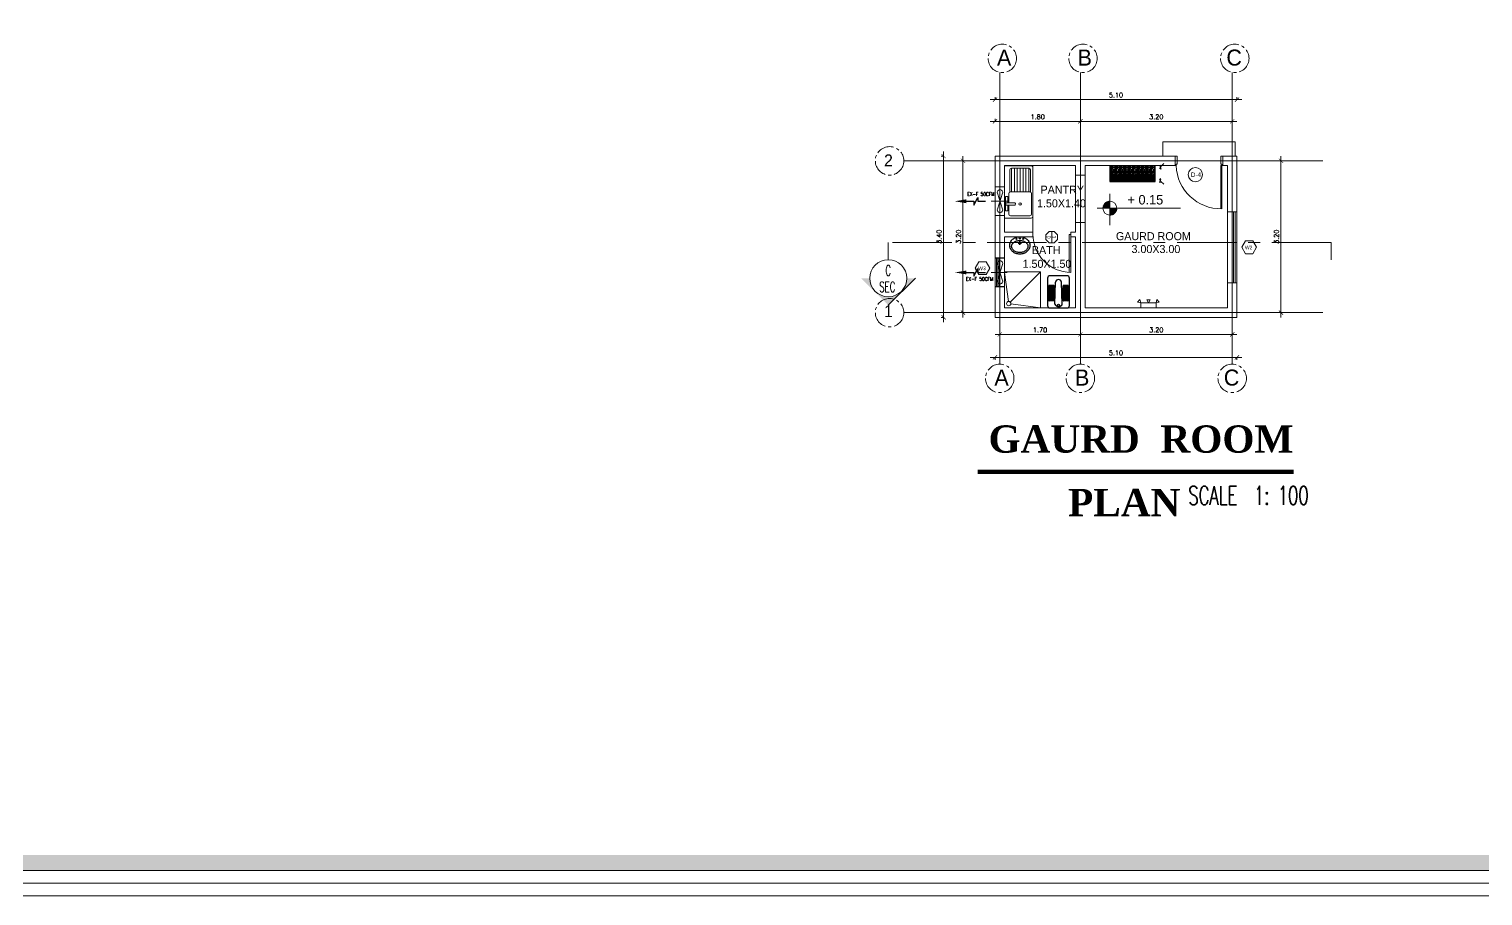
# Model space of a CAD drawing. Header units: inches. Extents: x -68096 to 69834, y -16833 to 17650.
# Drawn here: x 803.1 to 864.4, y 110.4 to 146.9 of the extents above; entities that cross this region are included whole.
import ezdxf
from ezdxf.enums import TextEntityAlignment as Align

# ---------------------------------------------------------------- set-up
doc = ezdxf.new("R2010")
doc.units = ezdxf.units.IN
doc.header["$MEASUREMENT"] = 0
for name, pattern in [('CENTER2', [1.125, 0.75, -0.125, 0.125, -0.125]), ('CENTERX2', [4, 2.5, -0.5, 0.5, -0.5]), ('DOT2', [0.125, 0, -0.125]), ('HIDDEN2', [0.1875, 0.125, -0.0625])]:
    doc.linetypes.add(name, pattern=pattern)
for name, color, linetype in [('-FR-TEXT', 1, 'Continuous'), ('01_AC-EQUIP', 206, 'Continuous'), ('A-TEXT', 3, 'Continuous'), ('AC-GRILLS RETURN', 93, 'Continuous'), ('AC-GRILLS SUPPLY', 1, 'Continuous'), ('AC-HATCH', 41, 'Continuous'), ('AC-S', 4, 'Continuous'), ('AC-SMBOLS', 7, 'Continuous'), ('AXES', 251, 'CENTER2'), ('DIAMENSION', 240, 'Continuous'), ('DIM', 31, 'Continuous'), ('elevation', 44, 'Continuous'), ('FF-TEXT', 7, 'Continuous'), ('FIXTU', 135, 'Continuous'), ('FIXTURES', 1, 'Continuous'), ('FURN', 15, 'Continuous'), ('LEVEL', 1, 'Continuous'), ('M-EXTDUCT', 150, 'Continuous'), ('M500G_GEN', 2, 'Continuous'), ('SECTEXT', 10, 'Continuous'), ('SECTIONLINE', 3, 'Continuous'), ('STAIR', 1, 'Continuous'), ('tem', 2, 'Continuous'), ('TEXT', 23, 'Continuous'), ('TEXT4', 3, 'Continuous'), ('WAL', 7, 'Continuous'), ('wall plan', 40, 'Continuous'), ('WIN', 1, 'Continuous'), ('WINC', 2, 'Continuous'), ('WINDOW', 30, 'Continuous')]:
    doc.layers.add(name, color=color, linetype=linetype)
for name, color, linetype, lineweight in [('A-DOOR-20', 43, 'Continuous', 20), ('A-TOIFIXTURE-15', 45, 'Continuous', 15), ('DOOR', 21, 'Continuous', 18), ('FIRE EMERGENCY LIGHT', 211, 'Continuous', 30), ('HIDDEN', 251, 'HIDDEN2', 9), ('Red', 1, 'Continuous', 18)]:
    doc.layers.add(name, color=color, linetype=linetype, lineweight=lineweight)
doc.layers.add('MV', color=1, linetype='Continuous', plot=False)
doc.styles.add('Browallia', font='')
doc.styles.add('ISCOP3', font='swissc.ttf')
doc.styles.add('POLE', font='timesbd.ttf', dxfattribs={"height": 0.225})
doc.styles.add('ROMANS', font='romans.shx')
doc.styles.add('STYLE6', font='romanc.shx', dxfattribs={"width": 0.6})
doc.styles.get('Browallia').set_extended_font_data('BrowalliaUPC')
doc.dimstyles.new('1-100-OUT', dxfattribs={"dimscale": 0, "dimtxt": 0.2, "dimasz": 0.18, "dimexe": 0.2, "dimexo": 0.0625, "dimgap": 0.09, "dimtad": 1, "dimtoh": 1, "dimzin": 0, "dimdsep": 46, "dimtxsty": 'ROMANS', "dimblk1": 'ARCHTICK', "dimblk2": 'ARCHTICK', "dimsah": 1, "dimcen": 0.09, "dimdle": 0.2, "dimclrd": 256, "dimclre": 256, "dimclrt": 1, "dimadec": 0, "dimazin": 0, "dimtfac": 1, "dimtmove": 2, "dimatfit": 3, "dimfxl": 1, "dimtolj": 1, "dimtzin": 0, "dimarcsym": 0})

# ---------------------------------------------------------------- blocks, each defined once
blk = doc.blocks.new('D1')
at = {"layer": 'DOOR'}
for p, q in [((0.02, 0.2), (0.02, 1.11)), ((0.04, 0.2), (0.04, 1.11)), ((0, 0.2), (0.02, 0.2)), ((0, 0.2), (0, 0)), ((0, 0), (0.04, 0)), ((0.02, 0.2), (0.04, 0.2)), ((0.02, 0.2), (0.02, 0.17)), ((0.02, 0.17), (0.04, 0.17)), ((0.04, 0.17), (0.04, 0)), ((0.98, 0.17), (0.96, 0.17)), ((0.96, 0.17), (0.96, 0)), ((1, 0), (0.96, 0)), ((1, 0.2), (0.98, 0.2)), ((0.98, 0.2), (0.98, 0.17)), ((1, 0.2), (1, 0))]:
    blk.add_line(p, q, dxfattribs=at)
blk.add_arc((0.04, 0.17), 0.94, 1.828, 91.2185, dxfattribs=at)
blk = doc.blocks.new('436-P')
for p, q in [((0, -150), (500, -150)), ((500, -210), (0, -210)), ((0, -270), (500, -270)), ((500, -330), (0, -330)), ((0, -390), (500, -390)), ((500, -450), (0, -450)), ((0, -510), (500, -510))]:
    blk.add_line(p, q)
blk.add_lwpolyline([(550, -565, -0.41421356), (515, -600), (-515, -600, -0.41421356), (-550, -565), (-550, 0), (550, 0)], format="xyb", close=True)
for points in [[(-225.25, -90), (-35, -90, -0.41421356), (0, -125), (0, -535, -0.41421356), (-35, -570), (-465, -570, -0.41421356), (-500, -535), (-500, -125, -0.41421356), (-465, -90), (-274.75, -90)], [(-1.5, -111), (465, -111, -0.41421356), (500, -146), (500, -512.5, -0.41421356), (465, -547.5), (0, -547.5)]]:
    blk.add_lwpolyline(points, format="xyb")
blk.add_lwpolyline([(-274.75, -69), (-395, -69), (-395, -24), (-95, -24), (-95, -69), (-225.25, -69)])
blk.add_lwpolyline([(-225.25, -217.5), (-225.25, -31.5), (-274.75, -31.5), (-274.75, -217.5), (-273.25, -222), (-267.25, -228), (-259.75, -231), (-249.25, -231), (-240.25, -231), (-232.75, -228), (-226.75, -222)], close=True)
blk.add_circle((-250, -330), 25)
blk = doc.blocks.new('A$C4F132187')
at = {"layer": 'FURN'}
for p, q in [((0.254, 0.335), (0.356, 0.335)), ((0.305, 0.284), (0.305, 0.386))]:
    blk.add_line(p, q, dxfattribs=at)
for points in [[(0.305, 0.525, -0.085822), (0.424, 0.504, -0.09231), (0.521, 0.448, -0.103263), (0.588, 0.361, -0.112612), (0.61, 0.263, -0.112612), (0.588, 0.164, -0.103263), (0.521, 0.077, -0.09231), (0.424, 0.021, -0.085822), (0.305, 0, -0.085822), (0.186, 0.021, -0.09231), (0.089, 0.077, -0.103263), (0.022, 0.164, -0.112612), (0, 0.263, -0.112612), (0.022, 0.361, -0.103263), (0.089, 0.448, -0.09231), (0.186, 0.504, -0.085822)], [(0.305, 0.415, -0.07496), (0.402, 0.4, -0.085444), (0.478, 0.362, -0.106166), (0.533, 0.299, -0.127558), (0.55, 0.233, -0.127558), (0.533, 0.166, -0.106166), (0.478, 0.103, -0.085444), (0.402, 0.065, -0.07496), (0.305, 0.05, -0.07496), (0.208, 0.065, -0.085444), (0.132, 0.103, -0.106166), (0.077, 0.166, -0.127558), (0.06, 0.233, -0.127558), (0.077, 0.299, -0.106166), (0.132, 0.362, -0.085444), (0.208, 0.4, -0.07496)]]:
    blk.add_lwpolyline(points, format="xyb", close=True, dxfattribs=at)
for centre, radius in [((0.205, 0.462), 0.017), ((0.305, 0.475), 0.018), ((0.405, 0.462), 0.017), ((0.305, 0.335), 0.031), ((0.305, 0.335), 0.0225)]:
    blk.add_circle(centre, radius, dxfattribs=at)
blk = doc.blocks.new('IND WC')
at = {"layer": 'FIXTU'}
for p, q in [((0, 6.5), (0, -6.5)), ((23, 8.5), (2, 8.5)), ((22.06, 2.91), (4.99, 2.39)), ((7.5, 7.25), (7.5, 3.75)), ((19.25, 7.5), (7.75, 7.5)), ((19.25, 3.5), (7.75, 3.5)), ((8.5, 7.5), (8.5, 3.5)), ((8.5, 7.5), (8.5, 3.5)), ((8.5, 7.5), (8.5, 3.5)), ((8.5, 7.5), (8.5, 3.5)), ((8.5, 7.5), (8.5, 3.5)), ((8.5, 7.5), (8.5, 3.5)), ((8.5, 7.5), (8.5, 3.5)), ((8.5, 7.5), (8.5, 3.5)), ((8.5, 7.5), (8.5, 3.5)), ((8.5, 7.5), (8.5, 3.5)), ((8.5, 7.5), (8.5, 3.5)), ((8.5, 7.5), (8.5, 3.5)), ((9.5, 7.5), (9.5, 3.5)), ((9.5, 7.5), (9.5, 3.5)), ((9.5, 7.5), (9.5, 3.5)), ((9.5, 7.5), (9.5, 3.5)), ((9.5, 7.5), (9.5, 3.5)), ((9.5, 7.5), (9.5, 3.5)), ((9.5, 7.5), (9.5, 3.5)), ((9.5, 7.5), (9.5, 3.5)), ((9.5, 7.5), (9.5, 3.5)), ((9.5, 7.5), (9.5, 3.5)), ((9.5, 7.5), (9.5, 3.5)), ((9.5, 7.5), (9.5, 3.5)), ((10.5, 7.5), (10.5, 3.5)), ((10.5, 7.5), (10.5, 3.5)), ((10.5, 7.5), (10.5, 3.5)), ((10.5, 7.5), (10.5, 3.5)), ((10.5, 7.5), (10.5, 3.5)), ((10.5, 7.5), (10.5, 3.5)), ((10.5, 7.5), (10.5, 3.5)), ((10.5, 7.5), (10.5, 3.5)), ((10.5, 7.5), (10.5, 3.5)), ((10.5, 7.5), (10.5, 3.5)), ((10.5, 7.5), (10.5, 3.5)), ((10.5, 7.5), (10.5, 3.5)), ((11.5, 7.5), (11.5, 3.5)), ((11.5, 7.5), (11.5, 3.5)), ((11.5, 7.5), (11.5, 3.5)), ((11.5, 7.5), (11.5, 3.5)), ((11.5, 7.5), (11.5, 3.5)), ((11.5, 7.5), (11.5, 3.5)), ((11.5, 7.5), (11.5, 3.5)), ((11.5, 7.5), (11.5, 3.5)), ((11.5, 7.5), (11.5, 3.5)), ((11.5, 7.5), (11.5, 3.5)), ((11.5, 7.5), (11.5, 3.5)), ((11.5, 7.5), (11.5, 3.5)), ((12.5, 7.5), (12.5, 3.5)), ((12.5, 7.5), (12.5, 3.5)), ((12.5, 7.5), (12.5, 3.5)), ((12.5, 7.5), (12.5, 3.5)), ((12.5, 7.5), (12.5, 3.5)), ((12.5, 7.5), (12.5, 3.5)), ((12.5, 7.5), (12.5, 3.5)), ((12.5, 7.5), (12.5, 3.5)), ((12.5, 7.5), (12.5, 3.5)), ((12.5, 7.5), (12.5, 3.5)), ((12.5, 7.5), (12.5, 3.5)), ((12.5, 7.5), (12.5, 3.5)), ((13.5, 7.5), (13.5, 3.5)), ((13.5, 7.5), (13.5, 3.5)), ((13.5, 7.5), (13.5, 3.5)), ((13.5, 7.5), (13.5, 3.5)), ((13.5, 7.5), (13.5, 3.5)), ((13.5, 7.5), (13.5, 3.5)), ((13.5, 7.5), (13.5, 3.5)), ((13.5, 7.5), (13.5, 3.5)), ((13.5, 7.5), (13.5, 3.5)), ((13.5, 7.5), (13.5, 3.5)), ((13.5, 7.5), (13.5, 3.5)), ((13.5, 7.5), (13.5, 3.5)), ((14.5, 7.5), (14.5, 3.5)), ((14.5, 7.5), (14.5, 3.5)), ((14.5, 7.5), (14.5, 3.5)), ((14.5, 7.5), (14.5, 3.5)), ((14.5, 7.5), (14.5, 3.5)), ((14.5, 7.5), (14.5, 3.5)), ((14.5, 7.5), (14.5, 3.5)), ((14.5, 7.5), (14.5, 3.5)), ((14.5, 7.5), (14.5, 3.5)), ((14.5, 7.5), (14.5, 3.5)), ((14.5, 7.5), (14.5, 3.5)), ((14.5, 7.5), (14.5, 3.5)), ((15.5, 7.5), (15.5, 3.5)), ((15.5, 7.5), (15.5, 3.5)), ((15.5, 7.5), (15.5, 3.5)), ((15.5, 7.5), (15.5, 3.5)), ((15.5, 7.5), (15.5, 3.5)), ((15.5, 7.5), (15.5, 3.5)), ((15.5, 7.5), (15.5, 3.5)), ((15.5, 7.5), (15.5, 3.5)), ((15.5, 7.5), (15.5, 3.5)), ((15.5, 7.5), (15.5, 3.5)), ((15.5, 7.5), (15.5, 3.5)), ((15.5, 7.5), (15.5, 3.5)), ((16.5, 7.5), (16.5, 3.5)), ((16.5, 7.5), (16.5, 3.5)), ((16.5, 7.5), (16.5, 3.5)), ((16.5, 7.5), (16.5, 3.5)), ((16.5, 7.5), (16.5, 3.5)), ((16.5, 7.5), (16.5, 3.5)), ((16.5, 7.5), (16.5, 3.5)), ((16.5, 7.5), (16.5, 3.5)), ((16.5, 7.5), (16.5, 3.5)), ((16.5, 7.5), (16.5, 3.5)), ((16.5, 7.5), (16.5, 3.5)), ((16.5, 7.5), (16.5, 3.5)), ((17.5, 7.5), (17.5, 3.5)), ((17.5, 7.5), (17.5, 3.5)), ((17.5, 7.5), (17.5, 3.5)), ((17.5, 7.5), (17.5, 3.5)), ((17.5, 7.5), (17.5, 3.5)), ((17.5, 7.5), (17.5, 3.5)), ((17.5, 7.5), (17.5, 3.5)), ((17.5, 7.5), (17.5, 3.5)), ((17.5, 7.5), (17.5, 3.5)), ((17.5, 7.5), (17.5, 3.5)), ((17.5, 7.5), (17.5, 3.5)), ((17.5, 7.5), (17.5, 3.5)), ((18.5, 7.5), (18.5, 3.5)), ((18.5, 7.5), (18.5, 3.5)), ((18.5, 7.5), (18.5, 3.5)), ((18.5, 7.5), (18.5, 3.5)), ((18.5, 7.5), (18.5, 3.5)), ((18.5, 7.5), (18.5, 3.5)), ((18.5, 7.5), (18.5, 3.5)), ((18.5, 7.5), (18.5, 3.5)), ((18.5, 7.5), (18.5, 3.5)), ((18.5, 7.5), (18.5, 3.5)), ((18.5, 7.5), (18.5, 3.5)), ((18.5, 7.5), (18.5, 3.5)), ((19.5, 7.25), (19.5, 3.75)), ((25, -6.5), (25, 6.5)), ((2, -8.5), (23, -8.5)), ((22.06, -2.91), (4.99, -2.39)), ((7.5, -3.75), (7.5, -7.25)), ((7.75, -3.5), (19.25, -3.5)), ((7.75, -7.5), (19.25, -7.5)), ((8.5, -3.5), (8.5, -7.5)), ((8.5, -3.5), (8.5, -7.5)), ((8.5, -3.5), (8.5, -7.5)), ((8.5, -3.5), (8.5, -7.5)), ((8.5, -3.5), (8.5, -7.5)), ((8.5, -3.5), (8.5, -7.5)), ((8.5, -3.5), (8.5, -7.5)), ((8.5, -3.5), (8.5, -7.5)), ((8.5, -3.5), (8.5, -7.5)), ((8.5, -3.5), (8.5, -7.5)), ((8.5, -3.5), (8.5, -7.5)), ((8.5, -3.5), (8.5, -7.5)), ((9.5, -3.5), (9.5, -7.5)), ((9.5, -3.5), (9.5, -7.5)), ((9.5, -3.5), (9.5, -7.5)), ((9.5, -3.5), (9.5, -7.5)), ((9.5, -3.5), (9.5, -7.5)), ((9.5, -3.5), (9.5, -7.5)), ((9.5, -3.5), (9.5, -7.5)), ((9.5, -3.5), (9.5, -7.5)), ((9.5, -3.5), (9.5, -7.5)), ((9.5, -3.5), (9.5, -7.5)), ((9.5, -3.5), (9.5, -7.5)), ((9.5, -3.5), (9.5, -7.5)), ((10.5, -3.5), (10.5, -7.5)), ((10.5, -3.5), (10.5, -7.5)), ((10.5, -3.5), (10.5, -7.5)), ((10.5, -3.5), (10.5, -7.5)), ((10.5, -3.5), (10.5, -7.5)), ((10.5, -3.5), (10.5, -7.5)), ((10.5, -3.5), (10.5, -7.5)), ((10.5, -3.5), (10.5, -7.5)), ((10.5, -3.5), (10.5, -7.5)), ((10.5, -3.5), (10.5, -7.5)), ((10.5, -3.5), (10.5, -7.5)), ((10.5, -3.5), (10.5, -7.5)), ((11.5, -3.5), (11.5, -7.5)), ((11.5, -3.5), (11.5, -7.5)), ((11.5, -3.5), (11.5, -7.5)), ((11.5, -3.5), (11.5, -7.5)), ((11.5, -3.5), (11.5, -7.5)), ((11.5, -3.5), (11.5, -7.5)), ((11.5, -3.5), (11.5, -7.5)), ((11.5, -3.5), (11.5, -7.5)), ((11.5, -3.5), (11.5, -7.5)), ((11.5, -3.5), (11.5, -7.5)), ((11.5, -3.5), (11.5, -7.5)), ((11.5, -3.5), (11.5, -7.5)), ((12.5, -3.5), (12.5, -7.5)), ((12.5, -3.5), (12.5, -7.5)), ((12.5, -3.5), (12.5, -7.5)), ((12.5, -3.5), (12.5, -7.5)), ((12.5, -3.5), (12.5, -7.5)), ((12.5, -3.5), (12.5, -7.5)), ((12.5, -3.5), (12.5, -7.5)), ((12.5, -3.5), (12.5, -7.5)), ((12.5, -3.5), (12.5, -7.5)), ((12.5, -3.5), (12.5, -7.5)), ((12.5, -3.5), (12.5, -7.5)), ((12.5, -3.5), (12.5, -7.5)), ((13.5, -3.5), (13.5, -7.5)), ((13.5, -3.5), (13.5, -7.5)), ((13.5, -3.5), (13.5, -7.5)), ((13.5, -3.5), (13.5, -7.5)), ((13.5, -3.5), (13.5, -7.5)), ((13.5, -3.5), (13.5, -7.5)), ((13.5, -3.5), (13.5, -7.5)), ((13.5, -3.5), (13.5, -7.5)), ((13.5, -3.5), (13.5, -7.5)), ((13.5, -3.5), (13.5, -7.5)), ((13.5, -3.5), (13.5, -7.5)), ((13.5, -3.5), (13.5, -7.5)), ((14.5, -3.5), (14.5, -7.5)), ((14.5, -3.5), (14.5, -7.5)), ((14.5, -3.5), (14.5, -7.5)), ((14.5, -3.5), (14.5, -7.5)), ((14.5, -3.5), (14.5, -7.5)), ((14.5, -3.5), (14.5, -7.5)), ((14.5, -3.5), (14.5, -7.5)), ((14.5, -3.5), (14.5, -7.5)), ((14.5, -3.5), (14.5, -7.5)), ((14.5, -3.5), (14.5, -7.5)), ((14.5, -3.5), (14.5, -7.5)), ((14.5, -3.5), (14.5, -7.5)), ((15.5, -3.5), (15.5, -7.5)), ((15.5, -3.5), (15.5, -7.5)), ((15.5, -3.5), (15.5, -7.5)), ((15.5, -3.5), (15.5, -7.5)), ((15.5, -3.5), (15.5, -7.5)), ((15.5, -3.5), (15.5, -7.5)), ((15.5, -3.5), (15.5, -7.5)), ((15.5, -3.5), (15.5, -7.5)), ((15.5, -3.5), (15.5, -7.5)), ((15.5, -3.5), (15.5, -7.5)), ((15.5, -3.5), (15.5, -7.5)), ((15.5, -3.5), (15.5, -7.5)), ((16.5, -3.5), (16.5, -7.5)), ((16.5, -3.5), (16.5, -7.5)), ((16.5, -3.5), (16.5, -7.5)), ((16.5, -3.5), (16.5, -7.5)), ((16.5, -3.5), (16.5, -7.5)), ((16.5, -3.5), (16.5, -7.5)), ((16.5, -3.5), (16.5, -7.5)), ((16.5, -3.5), (16.5, -7.5)), ((16.5, -3.5), (16.5, -7.5)), ((16.5, -3.5), (16.5, -7.5)), ((16.5, -3.5), (16.5, -7.5)), ((16.5, -3.5), (16.5, -7.5)), ((17.5, -3.5), (17.5, -7.5)), ((17.5, -3.5), (17.5, -7.5)), ((17.5, -3.5), (17.5, -7.5)), ((17.5, -3.5), (17.5, -7.5)), ((17.5, -3.5), (17.5, -7.5)), ((17.5, -3.5), (17.5, -7.5)), ((17.5, -3.5), (17.5, -7.5)), ((17.5, -3.5), (17.5, -7.5)), ((17.5, -3.5), (17.5, -7.5)), ((17.5, -3.5), (17.5, -7.5)), ((17.5, -3.5), (17.5, -7.5)), ((17.5, -3.5), (17.5, -7.5)), ((18.5, -3.5), (18.5, -7.5)), ((18.5, -3.5), (18.5, -7.5)), ((18.5, -3.5), (18.5, -7.5)), ((18.5, -3.5), (18.5, -7.5)), ((18.5, -3.5), (18.5, -7.5)), ((18.5, -3.5), (18.5, -7.5)), ((18.5, -3.5), (18.5, -7.5)), ((18.5, -3.5), (18.5, -7.5)), ((18.5, -3.5), (18.5, -7.5)), ((18.5, -3.5), (18.5, -7.5)), ((18.5, -3.5), (18.5, -7.5)), ((18.5, -3.5), (18.5, -7.5)), ((19.5, -3.75), (19.5, -7.25))]:
    blk.add_line(p, q, dxfattribs=at)
blk.add_circle((23, 0), 0.801, dxfattribs=at)
for centre, radius, start, end in [((2, 6.5), 2, 90, 180), ((5.42, 0), 2.43, 100.22209, 259.77791), ((7.75, 7.25), 0.25, 90, 180), ((7.75, 3.75), 0.25, 180, 270), ((19.25, 7.25), 0.25, 0, 90), ((19.25, 3.75), 0.25, 270, 0), ((20.85, 0), 3.15, 292.46535, 67.53465), ((23, 6.5), 2, 0, 90), ((2, -6.5), 2, 180, 270), ((7.75, -3.75), 0.25, 90, 180), ((7.75, -7.25), 0.25, 180, 270), ((19.25, -3.75), 0.25, 0, 90), ((19.25, -7.25), 0.25, 270, 0), ((23, -6.5), 2, 270, 0)]:
    blk.add_arc(centre, radius, start, end, dxfattribs=at)
blk = doc.blocks.new('_ARCHTICK')
at = {"color": 0, "linetype": 'ByBlock', "const_width": 0.15}
blk.add_lwpolyline([(-0.5, -0.5), (0.5, 0.5)], dxfattribs=at)
blk = doc.blocks.new('*D292')
at = {"layer": 'Defpoints', "color": 0, "transparency": 16777216}
for p in [(1069.768, 670.456), (1079.968, 670.456), (1079.968, 669.255)]:
    blk.add_point(p, dxfattribs=at)
at = {"layer": 'DIAMENSION', "lineweight": -2, "transparency": 16777216}
blk.add_line((1069.568, 669.255), (1080.168, 669.255), dxfattribs=at)
at = {"layer": 'DIAMENSION', "linetype": 'DOT2', "lineweight": -2, "transparency": 16777216}
for p, q in [((1069.768, 669.255), (1069.768, 669.055)), ((1079.968, 669.255), (1079.968, 669.055))]:
    blk.add_line(p, q, dxfattribs=at)
at = {"layer": 'DIAMENSION', "lineweight": -2, "transparency": 16777216, "xscale": 0.18, "yscale": 0.18, "zscale": 0.18, "rotation": 180}
blk.add_blockref('_ARCHTICK', (1069.768, 669.255), dxfattribs=at)
at = {"layer": 'DIAMENSION', "lineweight": -2, "transparency": 16777216, "xscale": 0.18, "yscale": 0.18, "zscale": 0.18}
blk.add_blockref('_ARCHTICK', (1079.968, 669.255), dxfattribs=at)
at = {"layer": 'DIAMENSION', "color": 1, "lineweight": 0, "transparency": 16777216, "insert": (1074.868, 669.445), "char_height": 0.2, "attachment_point": 5, "style": 'ROMANS'}
blk.add_mtext('\\A1;5.10', dxfattribs=at)
blk = doc.blocks.new('*D300')
at = {"layer": 'Defpoints', "color": 0, "transparency": 16777216}
for p in [(1073.368, 679.206), (1069.768, 677.74), (1073.368, 677.74)]:
    blk.add_point(p, dxfattribs=at)
at = {"layer": 'DIAMENSION', "lineweight": -2, "transparency": 16777216}
blk.add_line((1069.568, 679.206), (1073.568, 679.206), dxfattribs=at)
at = {"layer": 'DIAMENSION', "linetype": 'DOT2', "lineweight": -2, "transparency": 16777216}
for p, q in [((1069.768, 679.206), (1069.768, 679.406)), ((1073.368, 679.206), (1073.368, 679.406))]:
    blk.add_line(p, q, dxfattribs=at)
at = {"layer": 'DIAMENSION', "lineweight": -2, "transparency": 16777216, "xscale": 0.18, "yscale": 0.18, "zscale": 0.18, "rotation": 180}
blk.add_blockref('_ARCHTICK', (1069.768, 679.206), dxfattribs=at)
at = {"layer": 'DIAMENSION', "lineweight": -2, "transparency": 16777216, "xscale": 0.18, "yscale": 0.18, "zscale": 0.18}
blk.add_blockref('_ARCHTICK', (1073.368, 679.206), dxfattribs=at)
at = {"layer": 'DIAMENSION', "color": 1, "lineweight": 0, "transparency": 16777216, "insert": (1071.568, 679.396), "char_height": 0.2, "attachment_point": 5, "style": 'ROMANS'}
blk.add_mtext('\\A1;1.80', dxfattribs=at)
blk = doc.blocks.new('*D299')
at = {"layer": 'Defpoints', "color": 0, "transparency": 16777216}
for p in [(1079.768, 679.206), (1073.368, 677.74), (1079.768, 677.74)]:
    blk.add_point(p, dxfattribs=at)
at = {"layer": 'DIAMENSION', "lineweight": -2, "transparency": 16777216}
blk.add_line((1073.168, 679.206), (1079.968, 679.206), dxfattribs=at)
at = {"layer": 'DIAMENSION', "linetype": 'DOT2', "lineweight": -2, "transparency": 16777216}
for p, q in [((1073.368, 679.206), (1073.368, 679.406)), ((1079.768, 679.206), (1079.768, 679.406))]:
    blk.add_line(p, q, dxfattribs=at)
at = {"layer": 'DIAMENSION', "lineweight": -2, "transparency": 16777216, "xscale": 0.18, "yscale": 0.18, "zscale": 0.18, "rotation": 180}
blk.add_blockref('_ARCHTICK', (1073.368, 679.206), dxfattribs=at)
at = {"layer": 'DIAMENSION', "lineweight": -2, "transparency": 16777216, "xscale": 0.18, "yscale": 0.18, "zscale": 0.18}
blk.add_blockref('_ARCHTICK', (1079.768, 679.206), dxfattribs=at)
at = {"layer": 'DIAMENSION', "color": 1, "lineweight": 0, "transparency": 16777216, "insert": (1076.568, 679.396), "char_height": 0.2, "attachment_point": 5, "style": 'ROMANS'}
blk.add_mtext('\\A1;3.20', dxfattribs=at)
blk = doc.blocks.new('*D298')
at = {"layer": 'Defpoints', "color": 0, "transparency": 16777216}
for p in [(1079.968, 680.121), (1069.768, 677.74), (1079.968, 677.74)]:
    blk.add_point(p, dxfattribs=at)
at = {"layer": 'DIAMENSION', "lineweight": -2, "transparency": 16777216}
blk.add_line((1069.568, 680.121), (1080.168, 680.121), dxfattribs=at)
at = {"layer": 'DIAMENSION', "linetype": 'DOT2', "lineweight": -2, "transparency": 16777216}
for p, q in [((1069.768, 680.121), (1069.768, 680.321)), ((1079.968, 680.121), (1079.968, 680.321))]:
    blk.add_line(p, q, dxfattribs=at)
at = {"layer": 'DIAMENSION', "lineweight": -2, "transparency": 16777216, "xscale": 0.18, "yscale": 0.18, "zscale": 0.18, "rotation": 180}
blk.add_blockref('_ARCHTICK', (1069.768, 680.121), dxfattribs=at)
at = {"layer": 'DIAMENSION', "lineweight": -2, "transparency": 16777216, "xscale": 0.18, "yscale": 0.18, "zscale": 0.18}
blk.add_blockref('_ARCHTICK', (1079.968, 680.121), dxfattribs=at)
at = {"layer": 'DIAMENSION', "color": 1, "lineweight": 0, "transparency": 16777216, "insert": (1074.868, 680.311), "char_height": 0.2, "attachment_point": 5, "style": 'ROMANS'}
blk.add_mtext('\\A1;5.10', dxfattribs=at)
blk = doc.blocks.new('*D297')
at = {"layer": 'Defpoints', "color": 0, "transparency": 16777216}
for p in [(1067.601, 677.74), (1069.768, 677.74), (1069.768, 670.94)]:
    blk.add_point(p, dxfattribs=at)
at = {"layer": 'DIAMENSION', "linetype": 'DOT2', "lineweight": -2, "transparency": 16777216}
for p, q in [((1067.601, 677.74), (1067.401, 677.74)), ((1067.601, 670.94), (1067.401, 670.94))]:
    blk.add_line(p, q, dxfattribs=at)
at = {"layer": 'DIAMENSION', "lineweight": -2, "transparency": 16777216}
blk.add_line((1067.601, 670.74), (1067.601, 677.94), dxfattribs=at)
at = {"layer": 'DIAMENSION', "lineweight": -2, "transparency": 16777216, "xscale": 0.18, "yscale": 0.18, "zscale": 0.18}
for p, rotation in [((1067.601, 677.74), 90), ((1067.601, 670.94), 270)]:
    blk.add_blockref('_ARCHTICK', p, dxfattribs=dict(at, rotation=rotation))
at = {"layer": 'DIAMENSION', "color": 1, "lineweight": 0, "transparency": 16777216, "insert": (1067.411, 674.34), "char_height": 0.2, "attachment_point": 5, "rotation": 90, "style": 'ROMANS'}
blk.add_mtext('\\A1;3.40', dxfattribs=at)
blk = doc.blocks.new('*D296')
at = {"layer": 'Defpoints', "color": 0, "transparency": 16777216}
for p in [(1069.968, 670.224), (1073.368, 670.224), (1073.368, 670.224)]:
    blk.add_point(p, dxfattribs=at)
at = {"layer": 'DIAMENSION', "lineweight": -2, "transparency": 16777216}
blk.add_line((1069.768, 670.224), (1073.568, 670.224), dxfattribs=at)
at = {"layer": 'DIAMENSION', "linetype": 'DOT2', "lineweight": -2, "transparency": 16777216}
for p, q in [((1069.968, 670.224), (1069.968, 670.424)), ((1073.368, 670.224), (1073.368, 670.424))]:
    blk.add_line(p, q, dxfattribs=at)
at = {"layer": 'DIAMENSION', "lineweight": -2, "transparency": 16777216, "xscale": 0.18, "yscale": 0.18, "zscale": 0.18, "rotation": 180}
blk.add_blockref('_ARCHTICK', (1069.968, 670.224), dxfattribs=at)
at = {"layer": 'DIAMENSION', "lineweight": -2, "transparency": 16777216, "xscale": 0.18, "yscale": 0.18, "zscale": 0.18}
blk.add_blockref('_ARCHTICK', (1073.368, 670.224), dxfattribs=at)
at = {"layer": 'DIAMENSION', "color": 1, "lineweight": 0, "transparency": 16777216, "insert": (1071.668, 670.414), "char_height": 0.2, "attachment_point": 5, "style": 'ROMANS'}
blk.add_mtext('\\A1;1.70', dxfattribs=at)
blk = doc.blocks.new('*D293')
at = {"layer": 'Defpoints', "color": 0, "transparency": 16777216}
for p in [(1073.368, 670.224), (1079.768, 670.224), (1079.768, 669.987)]:
    blk.add_point(p, dxfattribs=at)
at = {"layer": 'DIAMENSION', "lineweight": -2, "transparency": 16777216}
blk.add_line((1073.168, 670.224), (1079.968, 670.224), dxfattribs=at)
at = {"layer": 'DIAMENSION', "linetype": 'DOT2', "lineweight": -2, "transparency": 16777216}
for p, q in [((1073.368, 670.224), (1073.368, 670.424)), ((1079.768, 670.224), (1079.768, 670.424))]:
    blk.add_line(p, q, dxfattribs=at)
at = {"layer": 'DIAMENSION', "lineweight": -2, "transparency": 16777216, "xscale": 0.18, "yscale": 0.18, "zscale": 0.18, "rotation": 180}
blk.add_blockref('_ARCHTICK', (1073.368, 670.224), dxfattribs=at)
at = {"layer": 'DIAMENSION', "lineweight": -2, "transparency": 16777216, "xscale": 0.18, "yscale": 0.18, "zscale": 0.18}
blk.add_blockref('_ARCHTICK', (1079.768, 670.224), dxfattribs=at)
at = {"layer": 'DIAMENSION', "color": 1, "lineweight": 0, "transparency": 16777216, "insert": (1076.568, 670.414), "char_height": 0.2, "attachment_point": 5, "style": 'ROMANS'}
blk.add_mtext('\\A1;3.20', dxfattribs=at)
blk = doc.blocks.new('*D295')
at = {"layer": 'Defpoints', "color": 0, "transparency": 16777216}
for p in [(1068.418, 677.54), (1069.245, 677.54), (1068.931, 671.14)]:
    blk.add_point(p, dxfattribs=at)
at = {"layer": 'DIAMENSION', "linetype": 'DOT2', "lineweight": -2, "transparency": 16777216}
for p, q in [((1068.418, 677.54), (1068.218, 677.54)), ((1068.418, 671.14), (1068.218, 671.14))]:
    blk.add_line(p, q, dxfattribs=at)
at = {"layer": 'DIAMENSION', "lineweight": -2, "transparency": 16777216}
blk.add_line((1068.418, 670.94), (1068.418, 677.74), dxfattribs=at)
at = {"layer": 'DIAMENSION', "lineweight": -2, "transparency": 16777216, "xscale": 0.18, "yscale": 0.18, "zscale": 0.18}
for p, rotation in [((1068.418, 677.54), 90), ((1068.418, 671.14), 270)]:
    blk.add_blockref('_ARCHTICK', p, dxfattribs=dict(at, rotation=rotation))
at = {"layer": 'DIAMENSION', "color": 1, "lineweight": 0, "transparency": 16777216, "insert": (1068.228, 674.34), "char_height": 0.2, "attachment_point": 5, "rotation": 90, "style": 'ROMANS'}
blk.add_mtext('\\A1;3.20', dxfattribs=at)
blk = doc.blocks.new('*D294')
at = {"layer": 'Defpoints', "color": 0, "transparency": 16777216}
for p in [(1080.721, 677.54), (1080.593, 671.14), (1081.825, 671.14)]:
    blk.add_point(p, dxfattribs=at)
at = {"layer": 'DIAMENSION', "lineweight": -2, "transparency": 16777216}
blk.add_line((1081.825, 677.74), (1081.825, 670.94), dxfattribs=at)
at = {"layer": 'DIAMENSION', "linetype": 'DOT2', "lineweight": -2, "transparency": 16777216}
for p, q in [((1081.825, 677.54), (1082.025, 677.54)), ((1081.825, 671.14), (1082.025, 671.14))]:
    blk.add_line(p, q, dxfattribs=at)
at = {"layer": 'DIAMENSION', "lineweight": -2, "transparency": 16777216, "xscale": 0.18, "yscale": 0.18, "zscale": 0.18}
for p, rotation in [((1081.825, 677.54), 90), ((1081.825, 671.14), 270)]:
    blk.add_blockref('_ARCHTICK', p, dxfattribs=dict(at, rotation=rotation))
at = {"layer": 'DIAMENSION', "color": 1, "lineweight": 0, "transparency": 16777216, "insert": (1081.635, 674.34), "char_height": 0.2, "attachment_point": 5, "rotation": 90, "style": 'ROMANS'}
blk.add_mtext('\\A1;3.20', dxfattribs=at)
blk = doc.blocks.new('2D_RAirFlow')
at = {"color": 32}
blk.add_lwpolyline([(0, -4), (0, -6), (1, -6), (-1, -7), (0, -7), (0, -9)], dxfattribs=at)
blk.add_solid([(-0.5, -4), (0, -1), (0.5, -4)], dxfattribs=at)
blk = doc.blocks.new('121')
at = {"layer": 'M500G_GEN', "color": 6, "lineweight": 0}
for p, q in [((-135, 2), (-472, 111)), ((-472, 2), (-135, 111))]:
    blk.add_line(p, q, dxfattribs=at)
for centre, start, end in [((-489, 56), 72.0798, 287.9202), ((-117, 56), 252.0798, 107.9202)]:
    blk.add_arc(centre, 57.3, start, end, dxfattribs=at)
at = {"layer": 'MV', "color": 6, "lineweight": 0}
blk.add_line((-303, -92), (-303, 244), dxfattribs=at)
at = {"layer": 'MV', "color": 5, "linetype": 'ByBlock', "lineweight": 0}
blk.add_lwpolyline([(-606, 162), (0, 162), (0, -38), (-606, -38)], close=True, dxfattribs=at)
at = {"layer": 'M-EXTDUCT', "color": 5, "lineweight": 0, "xscale": -80.82278193060236, "yscale": 80.82278193060236, "zscale": 80.82278193060236}
blk.add_blockref('2D_RAirFlow', (-306, 1091), dxfattribs=at)
blk = doc.blocks.new('A$C5F524D92')
at = {"layer": 'AC-HATCH'}
h = blk.add_hatch(dxfattribs=at)
h.set_pattern_fill('BOX', color=256, scale=5, angle=-90, style=0)
h.set_pattern_definition([(180, (4e-10, 0.65), (0, 0.127), []), (180, (4e-10, 0.61825), (0, 0.127), []), (270, (4e-10, 0.65), (-0.127, 0), [-0.03175, 0.03175]), (270, (-0.03175, 0.65), (-0.127, 0), [-0.03175, 0.03175]), (270, (-0.0635, 0.65), (-0.127, 0), [0.03175, -0.03175]), (270, (-0.09525, 0.65), (-0.127, 0), [0.03175, -0.03175]), (180, (4e-10, 0.5865), (0, 0.127), [0.03175, -0.03175]), (180, (4e-10, 0.55475), (0, 0.127), [0.03175, -0.03175])])
h.paths.add_polyline_path([(-0.244, -0.65), (-0.244, 0.65), (0, 0.65), (0, -0.65)])
at = {"layer": 'AC-GRILLS RETURN'}
for p, q in [((-0.471, -0.787), (-0.362, -0.814)), ((-0.436, -0.82), (-0.471, -0.787)), ((-0.362, -0.814), (-0.396, -0.78)), ((-0.08, -0.814), (-0.046, -0.78)), ((0.028, -0.787), (-0.08, -0.814)), ((-0.007, -0.82), (0.028, -0.787))]:
    blk.add_line(p, q, dxfattribs=at)
for points in [[(-0.436, -0.82), (-0.519, -0.903)], [(-0.007, -0.82), (0.077, -0.903)]]:
    blk.add_lwpolyline(points, dxfattribs=at)
for points in [[(-0.286, -0.67, 0, 0.0447, 0), (-0.349, -0.733, 0, 0, 0), (-0.396, -0.78, 0, 0, 0)], [(-0.156, -0.67, 0, 0.0447, 0), (-0.093, -0.733, 0, 0, 0), (-0.046, -0.78, 0, 0, 0)]]:
    blk.add_lwpolyline(points, format="xyseb", dxfattribs=at)
at = {"layer": 'AC-GRILLS SUPPLY'}
for points in [[(-0.707, 0.648, 0, 0.0447, 0), (-0.644, 0.584, 0, 0, 0), (-0.499, 0.439, 0, 0, 0)], [(-0.794, 0.257, 0, 0.0447, 0), (-0.704, 0.257, 0, 0, 0), (-0.499, 0.257, 0, 0, 0)], [(-0.794, 0, 0, 0.0447, 0), (-0.704, 0, 0, 0, 0), (-0.499, 0, 0, 0, 0)], [(-0.794, -0.257, 0, 0.0447, 0), (-0.704, -0.257, 0, 0, 0), (-0.499, -0.257, 0, 0, 0)], [(-0.707, -0.648, 0, 0.0447, 0), (-0.644, -0.584, 0, 0, 0), (-0.499, -0.439, 0, 0, 0)]]:
    blk.add_lwpolyline(points, format="xyseb", dxfattribs=at)
at = {"layer": 'AC-HATCH'}
for p, q in [((-0.424, 0.65), (-0.424, -0.65)), ((-0.394, 0.65), (-0.394, -0.65)), ((-0.364, 0.65), (-0.364, -0.65)), ((-0.334, 0.65), (-0.334, -0.65)), ((-0.304, 0.65), (-0.304, -0.65)), ((-0.274, 0.65), (-0.274, -0.65))]:
    blk.add_line(p, q, dxfattribs=at)
at = {"layer": 'AC-S'}
blk.add_line((-0.244, 0.65), (-0.244, -0.65), dxfattribs=at)
blk.add_lwpolyline([(-0.444, 0.65), (-0.444, -0.65), (0, -0.65), (0, 0.65)], close=True, dxfattribs=at)
at = {"layer": 'AC-SMBOLS', "const_width": 0.0235}
for points in [[(0, 0.633, -0.414214), (0.012, 0.621, -1)], [(0.012, 0.621, -0.414214), (0, 0.609, -1)], [(0, 0.562, -0.414214), (0.012, 0.55, -1)], [(0.012, 0.55, -0.414214), (0, 0.538, -1)], [(0, 0.454, -0.414214), (0.012, 0.442, -1)], [(0.012, 0.442, -0.414214), (0, 0.43, -1)]]:
    blk.add_lwpolyline(points, format="xyb", dxfattribs=at)
blk = doc.blocks.new('FGFDGGGGGG')
at = {"layer": 'LEVEL', "lineweight": 0}
h = blk.add_hatch(dxfattribs=at)
h.set_pattern_fill('ANSI31', color=3, scale=0.089091, style=0)
h.set_pattern_definition([(45, (910.90775, 674.628583), (-0.00787462615, 0.00787462615), [])])
h.paths.add_polyline_path([(1074.612, 675.545), (1074.612, 675.838, 0.414214), (1074.319, 675.545)])
h.paths.add_polyline_path([(1074.905, 675.545), (1074.612, 675.545), (1074.612, 675.252, 0.414214)])
at = {"layer": 'SECTIONLINE', "lineweight": 0}
blk.add_hatch(color=256, dxfattribs=at).paths.add_polyline_path([(1066.049, 672.59, -1), (1064.489, 672.59), (1064.121, 672.59), (1065.269, 671.462), (1066.418, 672.59)])
at = {"lineweight": 0}
for p, q in [((1077.368, 677.74), (1077.368, 677.34)), ((1070.168, 672.86), (1071.688, 672.86))]:
    blk.add_line(p, q, dxfattribs=at)
at = {"layer": 'A-DOOR-20', "lineweight": 0}
for p, q in [((1072.888, 674.44), (1072.888, 672.84)), ((1072.888, 674.44), (1072.968, 674.44)), ((1072.968, 674.44), (1072.968, 672.84))]:
    blk.add_line(p, q, dxfattribs=at)
blk.add_arc((1072.968, 674.44), 1.6, 180, 270, dxfattribs=at)
at = {"layer": 'AXES', "color": 1, "lineweight": 0}
for centre in [(1070.077, 681.859), (1073.477, 681.859), (1079.877, 681.859), (1065.323, 677.54), (1065.323, 671.14), (1069.968, 668.367), (1073.368, 668.367), (1079.768, 668.367)]:
    blk.add_circle(centre, 0.6, dxfattribs=at)
at = {"layer": 'DIM', "color": 251, "linetype": 'CENTER2', "lineweight": 0, "ltscale": 25}
for p, q in [((1083.589, 677.54), (1065.934, 677.54)), ((1083.589, 671.14), (1065.934, 671.14))]:
    blk.add_line(p, q, dxfattribs=at)
at = {"layer": 'DIM', "color": 7, "lineweight": 0}
for p, q in [((1070.168, 672.84), (1070.335, 671.61)), ((1071.688, 672.86), (1070.411, 671.585)), ((1071.688, 671.34), (1070.437, 671.508))]:
    blk.add_line(p, q, dxfattribs=at)
blk.add_circle((1070.347, 671.52), 0.0907, dxfattribs=at)
at = {"layer": 'elevation', "color": 251, "linetype": 'CENTER2', "lineweight": 0, "ltscale": 25}
for p, q in [((1069.968, 668.967), (1069.968, 681.269)), ((1073.368, 668.967), (1073.368, 681.269)), ((1079.768, 668.967), (1079.768, 681.269))]:
    blk.add_line(p, q, dxfattribs=at)
at = {"layer": 'FIXTURES', "lineweight": 0}
for points in [[(1080.796, 673.896), (1080.639, 674.168), (1080.325, 674.168), (1080.168, 673.896), (1080.325, 673.624), (1080.639, 673.624)], [(1069.554, 673.015), (1069.397, 673.287), (1069.083, 673.287), (1068.926, 673.015), (1069.083, 672.743), (1069.397, 672.743)]]:
    blk.add_lwpolyline(points, close=True, dxfattribs=at)
blk.add_circle((1078.217, 676.958), 0.3, dxfattribs=at)
at = {"layer": 'HIDDEN', "linetype": 'HIDDEN2', "lineweight": 0, "ltscale": 20}
for p, q in [((1073.168, 674.94), (1073.168, 676.94)), ((1073.568, 674.94), (1073.568, 676.94))]:
    blk.add_line(p, q, dxfattribs=at)
at = {"layer": 'LEVEL', "color": 1, "lineweight": 0}
blk.add_circle((1074.612, 675.545), 0.293, dxfattribs=at)
at = {"layer": 'SECTIONLINE', "lineweight": 0}
blk.add_line((1066.418, 672.59), (1065.269, 671.462), dxfattribs=at)
at = {"layer": 'SECTIONLINE', "color": 3, "linetype": 'CENTERX2', "lineweight": 0}
blk.add_lwpolyline([(1083.943, 673.37), (1083.943, 674.097), (1065.267, 674.097), (1065.267, 673.37)], dxfattribs=at)
at = {"layer": 'SECTIONLINE', "lineweight": 0}
blk.add_circle((1065.269, 672.59), 0.78, dxfattribs=at)
at = {"layer": 'STAIR', "color": 7, "lineweight": 0}
for p, q in [((1079.888, 678.34), (1076.848, 678.34)), ((1076.848, 677.74), (1076.848, 678.34)), ((1079.888, 677.74), (1079.888, 678.34))]:
    blk.add_line(p, q, dxfattribs=at)
at = {"layer": 'STAIR', "lineweight": 0}
for p, q in [((1074.612, 676.151), (1074.612, 674.828)), ((1077.588, 675.545), (1074.078, 675.545))]:
    blk.add_line(p, q, dxfattribs=at)
at = {"layer": 'WAL', "color": 252, "lineweight": 0}
blk.add_line((1071.368, 677.34), (1071.368, 674.54), dxfattribs=at)
at = {"layer": 'WAL', "lineweight": 0}
blk.add_line((1071.688, 672.86), (1071.688, 671.34), dxfattribs=at)
for points in [[(1070.168, 671.34), (1073.168, 671.34)], [(1073.568, 671.34), (1079.568, 671.34)]]:
    blk.add_lwpolyline(points, dxfattribs=at)
at = {"layer": 'wall plan', "lineweight": 0}
for p, q in [((1077.368, 677.74), (1069.768, 677.74)), ((1069.768, 677.74), (1069.768, 673.44)), ((1073.168, 677.34), (1070.168, 677.34)), ((1070.168, 677.34), (1070.168, 674.54)), ((1073.168, 676.94), (1073.168, 677.34)), ((1073.568, 676.94), (1073.568, 677.34)), ((1073.568, 677.34), (1077.368, 677.34)), ((1079.968, 677.74), (1079.368, 677.74)), ((1079.368, 677.74), (1079.368, 677.34)), ((1079.368, 677.34), (1079.568, 677.34)), ((1079.568, 675.396), (1079.568, 677.34)), ((1079.968, 675.396), (1079.968, 677.74)), ((1073.168, 676.94), (1073.568, 676.94)), ((1073.168, 674.54), (1073.168, 674.94)), ((1073.168, 674.94), (1073.568, 674.94)), ((1073.568, 671.34), (1073.568, 674.94)), ((1079.568, 675.396), (1079.968, 675.396)), ((1071.368, 674.54), (1070.168, 674.54)), ((1070.168, 674.34), (1070.168, 673.44)), ((1071.368, 674.34), (1070.168, 674.34)), ((1071.368, 674.54), (1071.368, 674.34)), ((1073.168, 674.54), (1072.968, 674.54)), ((1072.968, 674.54), (1072.968, 674.34)), ((1073.168, 674.34), (1072.968, 674.34)), ((1073.168, 671.34), (1073.168, 674.34)), ((1070.168, 673.44), (1069.768, 673.44)), ((1069.768, 672.24), (1069.768, 670.94)), ((1070.168, 672.24), (1069.768, 672.24)), ((1070.168, 672.24), (1070.168, 671.34)), ((1079.568, 671.34), (1079.568, 672.396)), ((1079.568, 672.396), (1079.968, 672.396)), ((1079.968, 670.94), (1079.968, 672.396)), ((1070.168, 671.34), (1073.168, 671.34)), ((1073.568, 671.34), (1079.568, 671.34)), ((1069.768, 670.94), (1079.968, 670.94))]:
    blk.add_line(p, q, dxfattribs=at)
at = {"layer": 'WINDOW', "linetype": 'Continuous', "lineweight": 0, "ltscale": 0.05}
for p, q in [((1079.568, 675.396), (1079.568, 672.396)), ((1079.768, 675.396), (1079.768, 672.396)), ((1079.828, 675.396), (1079.828, 672.396)), ((1079.888, 675.396), (1079.888, 672.396)), ((1079.968, 675.396), (1079.968, 672.396)), ((1069.768, 673.44), (1069.768, 672.24)), ((1069.828, 673.44), (1069.828, 672.24)), ((1069.888, 673.44), (1069.888, 672.24)), ((1069.948, 673.44), (1069.948, 672.24)), ((1070.168, 673.44), (1070.168, 672.24))]:
    blk.add_line(p, q, dxfattribs=at)
at = {"layer": 'A-DOOR-20', "lineweight": 0, "xscale": 2.00000000046566, "yscale": 2.00000000046566, "zscale": 2.00000000046566, "rotation": 180}
blk.add_blockref('D1', (1079.368, 677.74), dxfattribs=at)
at = {"layer": 'A-TOIFIXTURE-15', "lineweight": 0, "xscale": 0.0020000000008731, "yscale": 0.0020000000008731, "zscale": 0.0020000000008731, "rotation": 90}
blk.add_blockref('436-P', (1070.168, 676.227), dxfattribs=at)
at = {"layer": 'FIXTU', "lineweight": 0, "xscale": 0.0543750000123692, "yscale": 0.0543750000123692, "zscale": 0.0543750000123692, "rotation": 270}
blk.add_blockref('IND WC', (1072.446, 672.699), dxfattribs=at)
at = {"layer": 'Red', "color": 1, "lineweight": 0, "xscale": 1.398463532424107, "yscale": 1.398463532424107, "zscale": 1.398463532424107}
blk.add_blockref('A$C4F132187', (1070.386, 673.606), dxfattribs=at)
at = {"layer": 'A-TEXT', "linetype": 'ByBlock', "lineweight": 0, "style": 'Browallia'}
for s, height, p in [('C', 0.675, (1079.523, 681.557)), ('A', 0.675, (1069.852, 681.557)), ('B', 0.675, (1073.252, 681.557)), ('2', 0.506, (1065.086, 677.305)), ('PANTRY', 0.3375, (1071.689, 676.156)), ('1.50X1.40', 0.3375, (1071.54, 675.58)), ('+ 0.15', 0.4009, (1075.355, 675.7)), ('GAURD ROOM', 0.3375, (1074.866, 674.196)), ('BATH', 0.3375, (1071.325, 673.606)), ('3.00X3.00', 0.3375, (1075.523, 673.653)), ('1.50X1.50', 0.3375, (1070.93, 673.03)), ('1', 0.506, (1065.086, 670.95)), ('A', 0.675, (1069.743, 668.066)), ('B', 0.675, (1073.143, 668.066)), ('C', 0.675, (1079.414, 668.066))]:
    blk.add_text(s, height=height, dxfattribs=at).set_placement(p)
at = {"layer": 'SECTEXT', "lineweight": 0, "ltscale": 0.15, "style": 'STYLE6', "width": 0.6}
for s, p in [('C', (1065.147, 672.699)), ('SEC', (1064.885, 672.006))]:
    blk.add_text(s, height=0.44, dxfattribs=at).set_placement(p)
at = {"layer": 'TEXT4', "linetype": 'ByBlock', "lineweight": 0, "style": 'Browallia'}
for s, height, p in [('D-4', 0.1898, (1078.029, 676.86)), ('W2', 0.1519, (1080.305, 673.812)), ('W3', 0.1519, (1069.063, 672.931))]:
    blk.add_text(s, height=height, dxfattribs=at).set_placement(p)
at = {"layer": 'DIAMENSION', "lineweight": 0}
for base, p1, p2, picture, middle in [((1079.968, 680.121), (1069.768, 677.74), (1079.968, 677.74), '*D298', (1074.868, 680.311)), ((1073.368, 670.224), (1069.968, 670.224), (1073.368, 670.224), '*D296', (1071.668, 670.414)), ((1079.768, 670.224), (1073.368, 670.224), (1079.768, 669.987), '*D293', (1076.568, 670.414))]:
    dim = blk.add_linear_dim(base=base, p1=p1, p2=p2, dimstyle='1-100-OUT', override={"dimscale": 1, "dimlfac": 0.5, "dimfxl": 0, "dimfxlon": 1}, dxfattribs=at)
    dim.commit()
    dim.dimension.update_dxf_attribs({"geometry": picture, "text_midpoint": middle})
for p1, p2, distance, picture, middle in [((1069.768, 677.74), (1073.368, 677.74), 1.467, '*D300', (1071.568, 679.396)), ((1069.768, 670.456), (1079.968, 670.456), -1.201, '*D292', (1074.868, 669.445))]:
    dim = blk.add_aligned_dim(p1=p1, p2=p2, distance=distance, dimstyle='1-100-OUT', override={"dimscale": 1, "dimlfac": 0.5, "dimfxl": 0, "dimfxlon": 1}, dxfattribs=at)
    dim.commit()
    dim.dimension.update_dxf_attribs({"geometry": picture, "text_midpoint": middle})
for base, p1, p2, angle, picture, middle in [((1079.768, 679.206), (1073.368, 677.74), (1079.768, 677.74), 180, '*D299', (1076.568, 679.396)), ((1067.601, 677.74), (1069.768, 670.94), (1069.768, 677.74), 90, '*D297', (1067.411, 674.34)), ((1068.418, 677.54), (1068.931, 671.14), (1069.245, 677.54), 90, '*D295', (1068.228, 674.34)), ((1081.825, 671.14), (1080.721, 677.54), (1080.593, 671.14), 90, '*D294', (1081.635, 674.34))]:
    dim = blk.add_linear_dim(base=base, p1=p1, p2=p2, angle=angle, dimstyle='1-100-OUT', override={"dimscale": 1, "dimlfac": 0.5, "dimfxl": 0, "dimfxlon": 1}, dxfattribs=at)
    dim.commit()
    dim.dimension.update_dxf_attribs({"geometry": picture, "text_midpoint": middle})

msp = doc.modelspace()

# ---------------------------------------------------------------- hatches: boundary and pattern name
at = {"layer": 'WIN', "linetype": 'Continuous', "lineweight": 0}
h = msp.add_hatch(color=86, dxfattribs=at)
h.paths.add_polyline_path([(753.52048, 259.65313), (753.52048, 111.45572), (963.30992, 111.45572), (963.30992, 259.65313)])
h.paths.add_polyline_path([(922.89008, 259.02765), (922.89008, 112.11079), (962.68444, 112.11079), (962.68444, 259.02765)], flags=16)
h.paths.add_polyline_path([(922.26459, 112.11079), (754.14633, 112.11079), (754.14633, 259.02765), (922.26459, 259.02765)], flags=16)
h = msp.add_hatch(color=7, dxfattribs=at)
h.paths.add_polyline_path([(753.52048, 259.65313), (753.52048, 111.45572), (963.30992, 111.45572), (963.30992, 259.65313)])
h.paths.add_polyline_path([(922.89008, 259.02765), (922.89008, 112.11079), (962.68444, 112.11079), (962.68444, 259.02765)], flags=16)
h.paths.add_polyline_path([(922.26459, 112.11079), (754.14633, 112.11079), (754.14633, 259.02765), (922.26459, 259.02765)], flags=16)

# ---------------------------------------------------------------- linework, layer by layer
at = {"layer": 'DIM', "color": 0, "lineweight": 0, "const_width": 0.18}
msp.add_lwpolyline([(843.09694, 128.26297), (856.42002, 128.26297)], dxfattribs=at)
at = {"layer": 'FIRE EMERGENCY LIGHT', "color": 6, "lineweight": 0}
for p, q in [((849.96807, 135.38232), (850.6147, 135.38232)), ((849.96807, 135.16949), (849.96807, 135.38232)), ((850.6147, 135.16949), (849.96807, 135.16949)), ((850.6147, 135.38232), (850.6147, 135.16949))]:
    msp.add_line(p, q, dxfattribs=at)
for points in [[(849.96807, 135.38232), (849.93153, 135.51867), (849.83171, 135.41885)], [(850.29138, 135.38232), (850.2208, 135.50457), (850.36196, 135.50457)], [(850.6147, 135.38232), (850.65123, 135.51867), (850.75105, 135.41885)]]:
    msp.add_lwpolyline(points, close=True, dxfattribs=at)
at = {"layer": 'WIN', "color": 7, "linetype": 'Continuous', "lineweight": 0}
for points in [[(752.44464, 110.37988), (964.38576, 110.37988), (964.38576, 260.72897), (752.44464, 260.72897)], [(752.44464, 110.37988), (964.38576, 110.37988), (964.38576, 260.72897), (752.44464, 260.72897)], [(752.98256, 110.9178), (963.84784, 110.9178), (963.84784, 260.19105), (752.98256, 260.19105)], [(752.98256, 110.9178), (963.84784, 110.9178), (963.84784, 260.19105), (752.98256, 260.19105)], [(753.52048, 111.45572), (963.30992, 111.45572), (963.30992, 259.65313), (753.52048, 259.65313)], [(753.52048, 111.45572), (963.30992, 111.45572), (963.30992, 259.65313), (753.52048, 259.65313)]]:
    msp.add_lwpolyline(points, close=True, dxfattribs=at)
at = {"layer": 'WINC', "color": 0, "lineweight": 0}
msp.add_line((846.21242, 137.91358), (846.21242, 138.39565), dxfattribs=at)
for points in [[(846.11258, 138.39565), (845.97139, 138.25446), (845.97139, 138.05478), (846.11258, 137.91358), (846.31226, 137.91358), (846.45346, 138.05478), (846.45346, 138.25446)], [(846.11258, 137.91358), (845.97139, 138.05478), (845.97139, 138.25446), (846.11258, 138.39565), (846.31226, 138.39565), (846.45346, 138.25446), (846.45346, 138.05478)]]:
    msp.add_lwpolyline(points, dxfattribs=at)

# ---------------------------------------------------------------- block references
at = {"lineweight": 0}
msp.add_blockref('FGFDGGGGGG', (-225.9445, -536.17034), dxfattribs=at)
at = {"layer": '01_AC-EQUIP', "lineweight": 0, "xscale": 1.464843749999808, "yscale": 1.464843749999808, "zscale": 1.464843749999808, "rotation": 89.98081746212965}
msp.add_blockref('A$C5F524D92', (849.61957, 141.14324), dxfattribs=at)
at = {"layer": 'tem', "color": 5, "lineweight": 0, "xscale": 0.002, "yscale": 0.002, "zscale": 0.002, "rotation": 90.00000000000173}
for p in [(844.14726, 140.27749), (844.14726, 137.27566)]:
    msp.add_blockref('121', p, dxfattribs=at)

# ---------------------------------------------------------------- texts
at = {"layer": '-FR-TEXT', "color": 0, "lineweight": 0, "style": 'POLE'}
for s, p in [('GAURD  ROOM', (843.54887, 129.06681)), ('PLAN', (846.90232, 126.38939))]:
    msp.add_text(s, height=1.152, dxfattribs=at).set_placement(p)
at = {"layer": 'FF-TEXT', "color": 7, "lineweight": 0, "style": 'ROMANS', "width": 0.8}
for p in [(842.64843, 139.8928), (842.59503, 136.31308)]:
    msp.add_text('EX-F 50CFM', height=0.15, dxfattribs=at).set_placement(p)
at = {"layer": 'TEXT', "color": 0, "lineweight": 0, "style": 'ISCOP3', "width": 0.7}
for s, p in [('D', (846.08649, 138.15392)), ('3', (846.31037, 138.15765))]:
    msp.add_text(s, height=0.16739, rotation=270, dxfattribs=at).set_placement(p, align=Align.MIDDLE)
at = {"layer": 'TEXT', "color": 0, "lineweight": 0, "style": 'STYLE6', "width": 0.65}
msp.add_text('SCALE  1: 100', height=0.7822279, dxfattribs=at).set_placement((851.97226, 126.87397))

doc.saveas('drawing.dxf')
